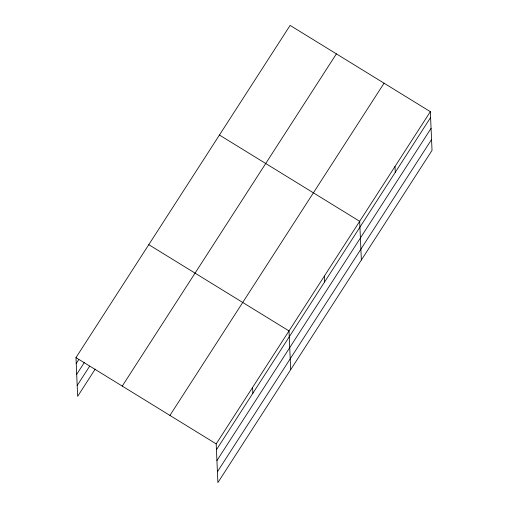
<?xml version="1.0" encoding="UTF-8"?>
<svg xmlns="http://www.w3.org/2000/svg" width="508" height="508" viewBox="0 0 508 508"><rect width="100%" height="100%" fill="white"/><g stroke="black" fill="none" stroke-linecap="round" stroke-linejoin="round"><path stroke-width="0.76" d="M95.225 369.094L77.66 396.335L75.971 357.619L290.112 25.4L430.34 111.665L432.029 150.381L217.888 482.6L216.192 443.89L430.34 111.665M76.225 363.48L78.797 359.493M76.702 374.326L84.411 362.363M77.191 385.496L89.611 366.224M122.244 386.093L336.391 53.867M169.92 415.417L384.061 83.198M216.452 449.745L430.594 117.526M216.922 460.591L431.063 128.365M217.411 471.761L431.552 139.535M219.45 135.033L359.67 221.298L361.359 260.013M148.781 244.666L289.001 330.93L290.697 369.646M75.971 357.619L216.192 443.89M395.002 166.484L395.262 172.339M324.339 276.117L324.593 281.978M252.597 387.407L252.857 393.268"/></g></svg>
